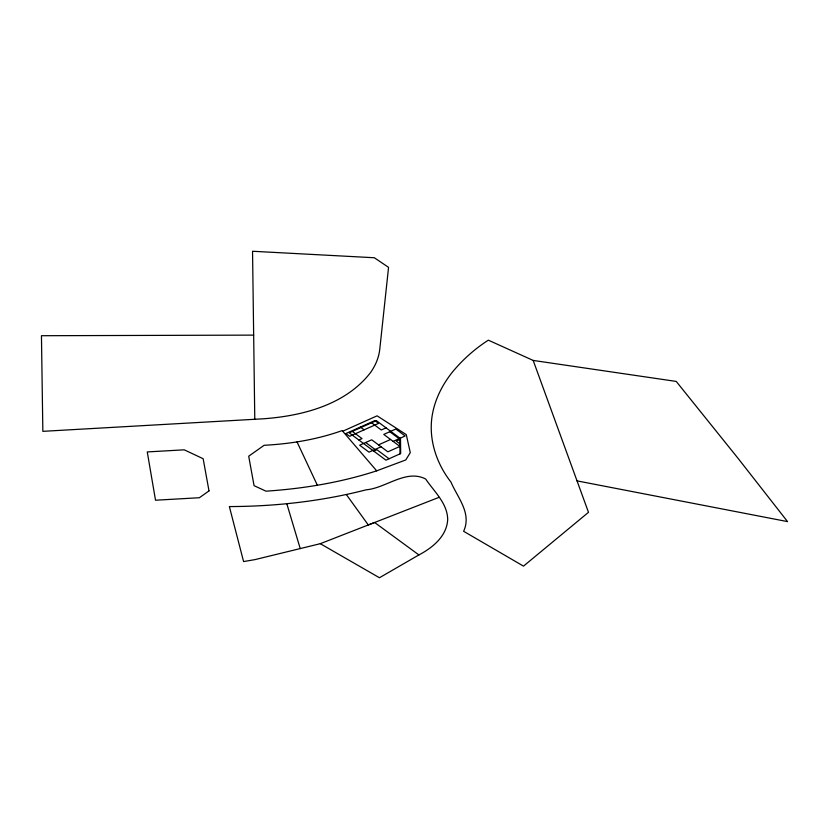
<?xml version="1.0" encoding="UTF-8"?>
<svg xmlns="http://www.w3.org/2000/svg" width="829" height="829" viewBox="0 0 829 829"><rect width="100%" height="100%" fill="white"/><g stroke="black" fill="none" stroke-linecap="round" stroke-linejoin="round"><path stroke-width="1.24" d="M418.904 554.933L379.444 577.74L320.295 543.689L254.845 559.637L243.591 561.575L229.364 506.571C275.415 506.446 321.59 501.286 366.252 489.794C385.734 488.24 406.241 468.789 425.681 479.038C434.075 491.545 447.619 503.41 447.691 519.731C446.717 536.29 432.531 547.772 418.904 554.933L374.615 522.488L368.294 524.964L346.346 494.561M342.709 431.235L377.102 415.837L406.283 434.624L410.282 452.644L405.775 459.95L376.687 470.841C340.906 482.478 303.487 488.685 265.995 491.172L254.068 485.68L248.7 456.209L264.119 445.297C290.627 443.888 317.103 439.515 342.159 430.593L376.687 470.841M358.864 440.023L362.014 438.614L352.315 431.391M386.045 427.857L381.288 429.982L371.589 422.759M378.511 444.872L390.563 439.474M381.06 446.769L369.009 452.157L359.662 445.204L371.713 439.805L387.858 451.826L399.91 446.427L383.765 434.417L395.816 429.018L405.153 435.971L393.112 441.37M373.806 451.152L376.957 449.743L389.07 458.758M399.827 439.505L396.241 441.111L399.879 443.816M320.295 543.689L439.049 497.338M253.664 335.123L41.45 335.714L42.849 431.339L263.404 418.79C302.378 415.92 345.392 404.966 370.449 372.677A129.003 74.475 0 0 0 379.786 349.082L388.563 267.352L374.314 257.746L252.544 251.26L254.783 419.287M533.171 360.428L588.486 512.322L523.493 566.134L463.629 531.296C471.95 513.172 457.535 497.607 450.955 482.074C436.51 463.618 428.51 439.65 432.085 416.199A233.975 135.086 0 0 1 451.815 372.832C462.178 360.118 474.52 349.019 488.343 340.17L533.171 360.428L676.226 381.423L738.069 458.354L787.55 521.607L577.036 480.882M389.785 431.712L399.132 438.676M360.377 427.059L364.118 429.836M365.693 442.499L375.029 449.463M297.031 441.888L317.341 485.234M286.803 503.68L300.222 548.58M399.806 438.095L399.992 453.877M209.001 490.913L199.385 497.732L155.52 500.219L147.261 451.929L184.245 449.826L203.157 458.727L209.001 490.913M374.843 420.583L345.921 433.536L349.651 436.313L378.573 423.37L374.843 420.583M376.345 420.635L349.164 432.8L385.92 460.168L400.676 453.567L400.5 438.614L376.345 420.635"/></g></svg>
